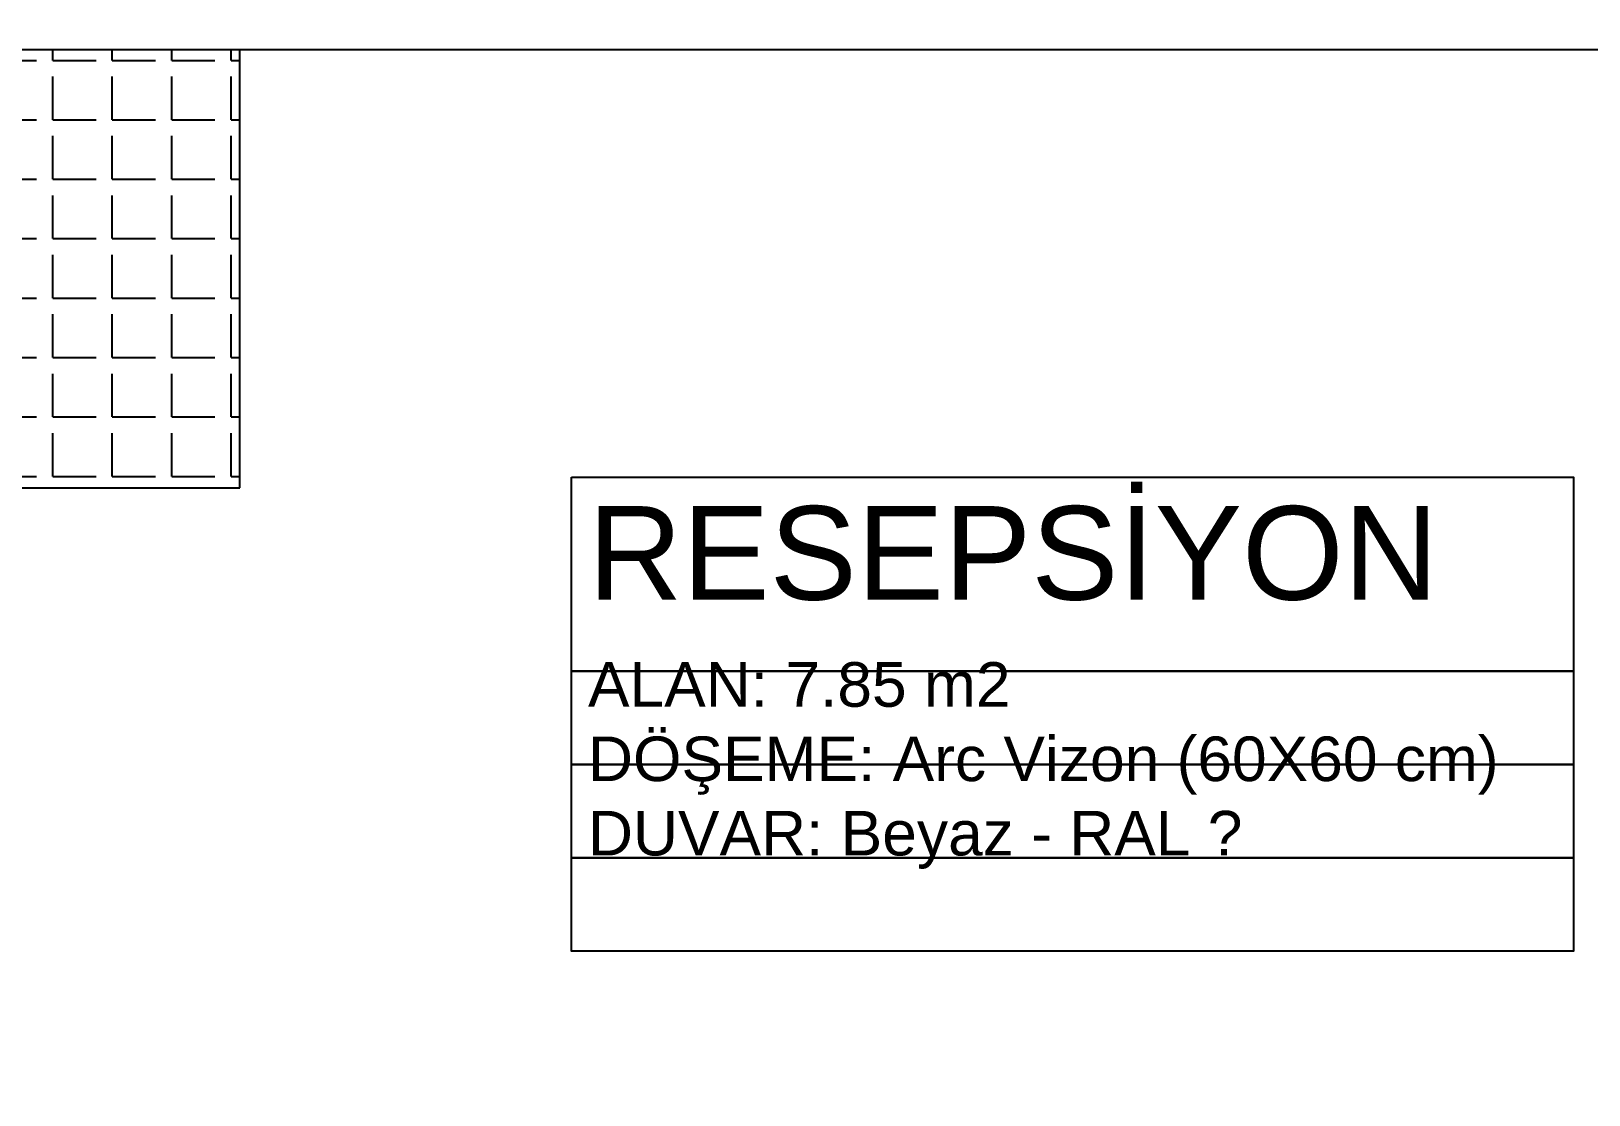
# Model space of a CAD drawing. Header units: millimetres. Extents: x 7687 to 15428, y -715 to 4028.
# Drawn here: x 9365.4 to 9548.5, y 403.4 to 528.4 of the extents above; entities that cross this region are included whole.
import ezdxf

# ---------------------------------------------------------------- set-up
doc = ezdxf.new("R2010")
doc.units = ezdxf.units.MM
doc.layers.add('_JLL.HATCH', color=7, linetype='Continuous')
doc.layers.add('YAZI', color=121, linetype='Continuous')
doc.layers.add('yazı', color=7, linetype='Continuous', lineweight=20)
doc.styles.add('ROMANC', font='arial.ttf')

msp = doc.modelspace()

# ---------------------------------------------------------------- hatches: boundary and pattern name
h = msp.add_hatch()
h.set_pattern_fill('ANGLE', color=256, angle=360)
h.set_pattern_definition([(360, (-34218.418, -9086.388), (5e-15, 6.985), [5.08, -1.905]), (90, (-34218.418, -9086.388), (-6.985, 6e-15), [5.08, -1.905])])
edge = h.paths.add_edge_path()
edge.add_line((9293.96, 474.75), (9389.96, 474.75))
edge.add_line((9389.96, 474.75), (9389.96, 526.25))
edge.add_line((9281.73, 526.25), (9516.47, 526.25))
edge.add_line((9293.96, 526.25), (9293.96, 474.75))

# ---------------------------------------------------------------- linework, layer by layer
msp.add_line((9293.96, 474.75), (9389.96, 474.75))
at = {"color": 242, "true_color": 0xcd2027}
msp.add_lwpolyline([(9616.96, 265.84), (9616.96, 541.25), (9282.3, 541.25), (9282.3, 526.25), (9601.96, 526.25), (9601.96, 290.5), (9339.96, 290.5), (9339.96, 408.25), (9197.96, 408.25), (9197.96, 531.25), (9201.55, 531.25), (9201.55, 541.25), (9197.96, 541.25), (9197.96, 587.25), (9143.96, 587.25), (9143.96, 541.25), (9170.96, 541.25), (9170.96, 351.25), (9000.96, 351.25), (9000.96, 541.25), (8980.96, 541.25), (8980.96, 371.25), (8570.96, 371.25)], dxfattribs=at)
at = {"layer": '_JLL.HATCH'}
msp.add_line((9389.96, 474.75), (9389.96, 526.25), dxfattribs=at)
at = {"layer": 'YAZI'}
for points in [[(9428.94, 475.99), (9546.68, 475.99), (9546.68, 453.21), (9428.94, 453.21)], [(9428.94, 453.21), (9546.68, 453.21), (9546.68, 442.23), (9428.94, 442.23)], [(9428.94, 442.23), (9546.68, 442.23), (9546.68, 431.25), (9428.94, 431.25)], [(9428.94, 431.25), (9546.68, 431.25), (9546.68, 420.27), (9428.94, 420.27)]]:
    msp.add_lwpolyline(points, close=True, dxfattribs=at)

# ---------------------------------------------------------------- texts
at = {"layer": 'yazı', "insert": (9430.87, 472.59), "char_height": 12.75, "attachment_point": 1, "style": 'ROMANC'}
msp.add_mtext_dynamic_manual_height_columns('{\\H0.86275x;RESEPSİYON\\P\\H0.47651x;ALAN: 7.85 m2\\PDÖŞEME\\fArial|b0|i0|c177|p34;:\\fArial|b0|i0|c162|p34; Arc Vizon (60X60 cm)\\PDUVAR\\fArial|b0|i0|c177|p34;:\\fArial|b0|i0|c162|p34; Beyaz \\fArial|b0|i0|c177|p34;-\\fArial|b0|i0|c162|p34; RAL\\fArial|b0|i0|c177|p34; \\fArial|b0|i0|c162|p34;?}', width=252.8052, gutter_width=425, heights=[0], dxfattribs=at)

doc.saveas('drawing.dxf')
